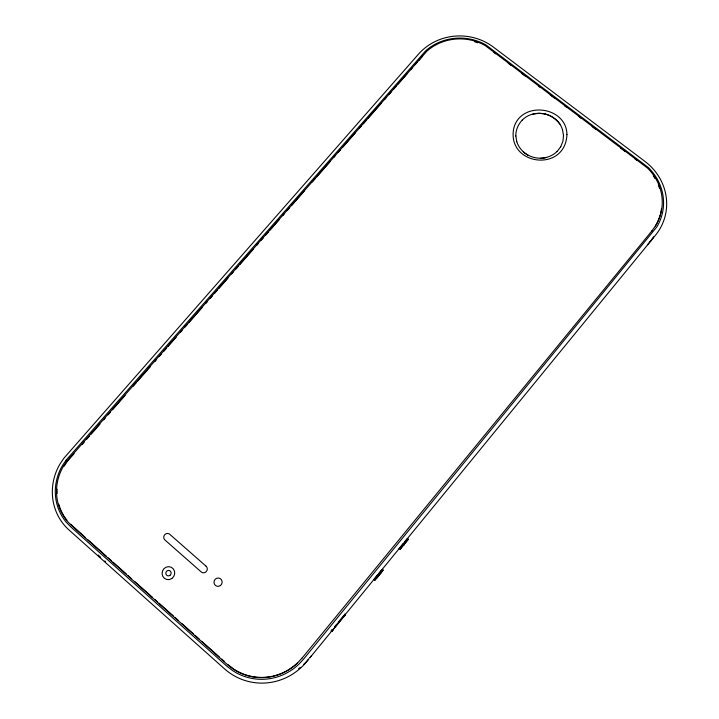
<?xml version="1.0" encoding="UTF-8"?>
<svg xmlns="http://www.w3.org/2000/svg" width="719" height="719" viewBox="0 0 719 719"><rect width="100%" height="100%" fill="white"/><g stroke="black" fill="none" stroke-linecap="round" stroke-linejoin="round"><path stroke-width="1.08" d="M563.534 135.352L562.932 141.203L560.712 146.775M515.811 136.026C515.694 129.986 518.156 124.45 522.336 119.965M522.309 120.064C534.262 107.787 557.477 113.09 562.465 129.627M559.921 124.144C556.416 119.426 551.069 115.471 545.065 113.979M381.753 572.09L376.558 578.444M63.973 466.307L67.406 461.265L74.066 453.671M345.219 614.448L345.219 614.457C344.329 613.622 346.028 615.365 344.491 615.877M651.585 231.32L655.683 225.613A50.087 47.283 16.9 0 0 647.468 168.039L485.244 45.576A48.443 45.441 1.7 0 0 426.96 51.094L66.903 461.14L63.461 466.191A48.398 46.16 -53.3 0 0 67.137 521.014L71.702 525.724L227.357 664.554L232.992 668.931A54.383 52.469 -77.2 0 0 297.28 663.215L302.402 657.705M344.85 614.134L344.787 615.033M331.037 631.048L331.747 630.923M407.457 538.405L404.455 542.108M311.579 655.503L309.727 657.984L652.852 238.456M331.315 630.68L331.935 631.219L332.87 630.06M382.184 569.304L379.057 573.169M557.081 151.511L560.748 146.685M331.819 630.833L332.358 630.168M344.689 615.149L344.077 615.904M379.075 574.966L374.644 580.458L377.745 576.728M404.186 544.256L399.944 549.514L408.518 539.025L404.285 544.274M378.868 575.362L383.29 569.879L380.18 573.618M302.25 657.885L651.962 230.853M334.686 626.6L336.735 624.101M338.101 622.429L343.745 615.5L344.365 616.03M331.819 630.105L332.196 629.619L332.681 630.32M377.924 574.553L373.826 579.532M403.35 543.474L399.009 548.714M332.807 630.159L345.408 614.736M403.97 544.957L404.572 543.897L403.907 544.939M331.827 630.069L332.331 630.266M331.944 630.734L331.45 631.336M647.63 244.64L655.431 235.302A55.372 52.28 17 0 0 644.889 161.353L493.342 47.059A53.557 50.258 1.7 0 0 418.494 54.15L63.937 458.174L60.081 463.827A53.952 51.462 -53.3 0 0 69.087 530.056L224.4 668.76A60.099 57.987 -77.3 0 0 306.914 661.417L308.828 658.874A58.796 56.756 -77.5 0 1 303.598 664.482M331.935 631.219L332.996 629.898L332.385 629.359M82.2 444.387L84.42 441.861M86.64 439.327L89.596 435.948M91.079 434.267L99.959 424.138M103.653 419.914L105.136 418.233M108.093 414.854L110.313 412.32M112.532 409.794L125.115 395.45M133.249 386.166L136.206 382.787M137.689 381.097L150.262 366.753M154.702 361.693L156.185 360.003M159.142 356.624L161.362 354.099M163.581 351.564L166.538 348.194M168.021 346.504L176.155 337.22M180.595 332.16L182.078 330.47M185.035 327.091L187.255 324.566M188.729 322.876L202.048 307.687M205.751 303.463L207.225 301.773M210.191 298.403L212.402 295.868M214.622 293.343L217.587 289.964M219.061 288.274L227.941 278.145M231.644 273.93L233.118 272.24M236.084 268.87L238.295 266.336M239.778 264.646L253.097 249.457M256.791 245.242L258.274 243.552M261.231 240.173L263.451 237.647M265.671 235.113L268.627 231.734M270.11 230.053L278.99 219.924M282.684 215.7L284.167 214.019M287.124 210.64L289.344 208.106M291.563 205.58L304.137 191.236M312.28 181.952L315.237 178.573M316.719 176.883L330.03 161.694M333.733 157.479L335.207 155.789M338.173 152.41L340.393 149.885M342.612 147.35L355.186 133.006M359.626 127.946L361.1 126.256M363.32 123.722L366.286 120.352M367.76 118.662L381.079 103.473M384.773 99.249L386.256 97.559M389.213 94.189L391.433 91.655M393.653 89.129L396.609 85.75M398.092 84.06L406.972 73.931M410.666 69.716L412.149 68.026M415.106 64.656L417.326 62.122M418.809 60.432L422.502 56.217M557.117 151.421C552.65 155.825 546.719 158.018 540.382 158.36M532.77 114.132L538.899 113.296L545.101 113.881M546.593 157.425C538.423 159.492 529.615 157.407 523.297 151.826M528.321 155.457C522.92 152.311 518.678 147.674 516.817 141.76M493.98 52.478L495.759 53.826M508.252 63.254L510.93 65.276M521.635 73.356L525.203 76.052M538.585 86.154L540.364 87.502M550.179 94.908L554.646 98.278M564.451 105.684L566.239 107.032M578.732 116.46L581.401 118.482M592.105 126.562L595.674 129.258M620.659 148.114L625.117 151.484M634.931 158.899L636.71 160.238M227.617 664.356L233.253 668.733M104.803 560.964L105.549 561.584M343.916 615.257L344.527 615.806M85.579 537.677L70.687 524.187M88.078 539.906L106.466 556.308M108.138 557.791L111.481 560.775M113.153 562.267L126.517 574.193M128.189 575.676L131.532 578.66M134.875 581.644L152.419 597.291M154.927 599.529L157.434 601.758M159.106 603.25L173.306 615.922M174.978 617.414L178.321 620.389M181.664 623.373L193.366 633.807M195.038 635.29L199.208 639.02M201.715 641.258L219.268 656.905M221.776 659.143L224.274 661.372M98.188 555.059L100.669 557.27M562.501 129.537L563.489 135.451M515.838 135.936L516.79 141.85M653.58 236.83A54.249 51.292 17.1 0 1 650.165 241.539M300.299 667.367A58.796 56.756 -77.5 0 1 298.574 668.706M297.432 663.026A54.293 52.379 -77.2 0 1 272.968 676.139M271.998 676.345A54.293 52.379 -77.2 0 1 245.628 674.835M244.694 674.512A54.293 52.379 -77.2 0 1 234.07 669.281M66.966 520.223A48.326 46.088 -53.3 0 1 63.901 515.883M63.353 514.966A48.326 46.088 -53.3 0 1 58.769 504.163M57.089 493.513A48.326 46.088 -53.3 0 1 57.098 489.172M474.639 41.792A48.371 45.378 1.7 0 1 477.605 42.781M660.231 214.72A50.015 47.211 16.9 0 1 655.297 226.09M653.301 175.912A50.015 47.211 16.9 0 1 655.036 178.582M658.352 185.178A50.015 47.211 16.9 0 1 659.449 188.126M661.471 208.654A50.015 47.211 16.9 0 1 660.5 213.723M566.949 134.543C565.314 173.072 506.625 165.559 513.699 128.602C520.331 100.444 566.5 105.756 566.949 134.543M66.058 460.232L62.49 465.472A50.123 47.805 -53.3 0 0 66.283 522.246L70.974 527.081L226.476 665.83L232.246 670.324A56.154 54.177 -77.2 0 0 298.646 664.419L303.733 658.964L656.789 226.961A51.732 48.838 16.9 0 0 648.286 167.5L485.972 44.982A50.033 46.933 1.7 0 0 425.792 50.69L66.058 460.232M206.056 566.186L169.792 534.325A3.739 3.595 -60.6 0 0 164.669 534.792A3.739 3.595 -60.6 0 0 164.948 540.005L201.212 571.929A3.766 3.631 -66.5 0 0 206.371 571.461A3.766 3.631 -66.5 0 0 206.056 566.186M171.85 578.489A6.543 6.273 -64.4 0 0 171.275 567.273A6.543 6.273 -64.4 0 0 162.081 573.708A6.543 6.273 -64.4 0 0 171.85 578.489M169.936 575.38A2.75 2.633 -64.4 0 0 169.684 570.67A2.75 2.633 -64.4 0 0 165.828 573.385A2.75 2.633 -64.4 0 0 169.936 575.38M220.311 585.608A4.197 4.053 -69.1 0 0 219.861 578.391A4.197 4.053 -69.1 0 0 213.992 582.552A4.197 4.053 -69.1 0 0 220.311 585.608"/></g></svg>
